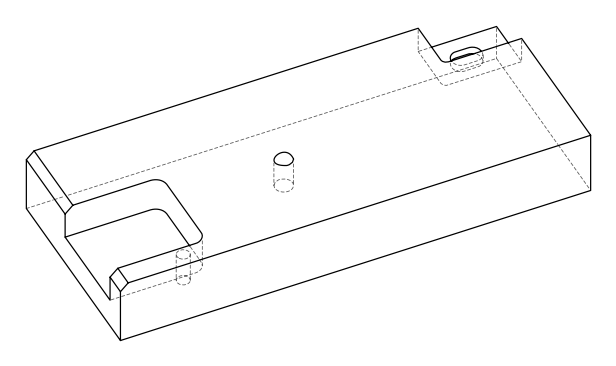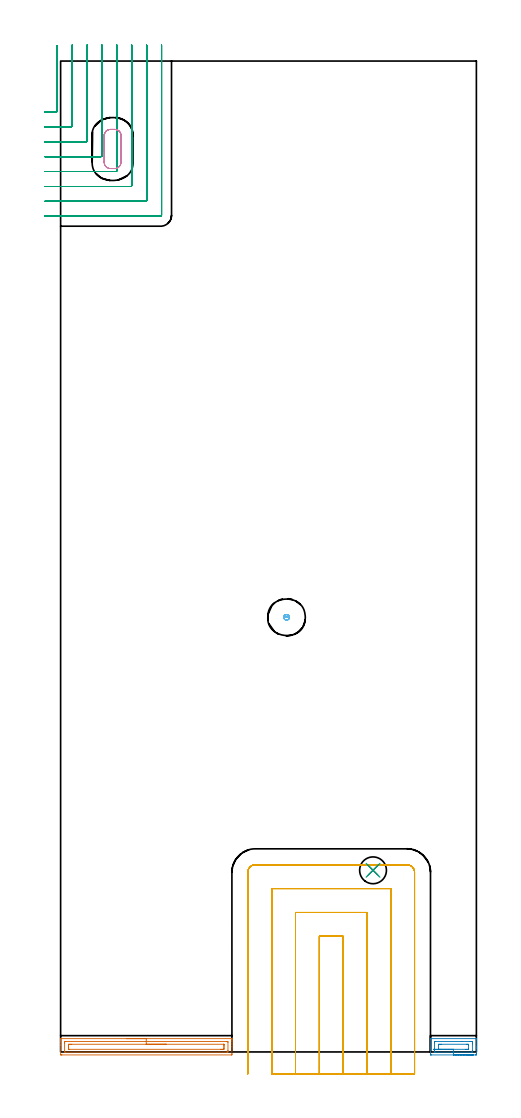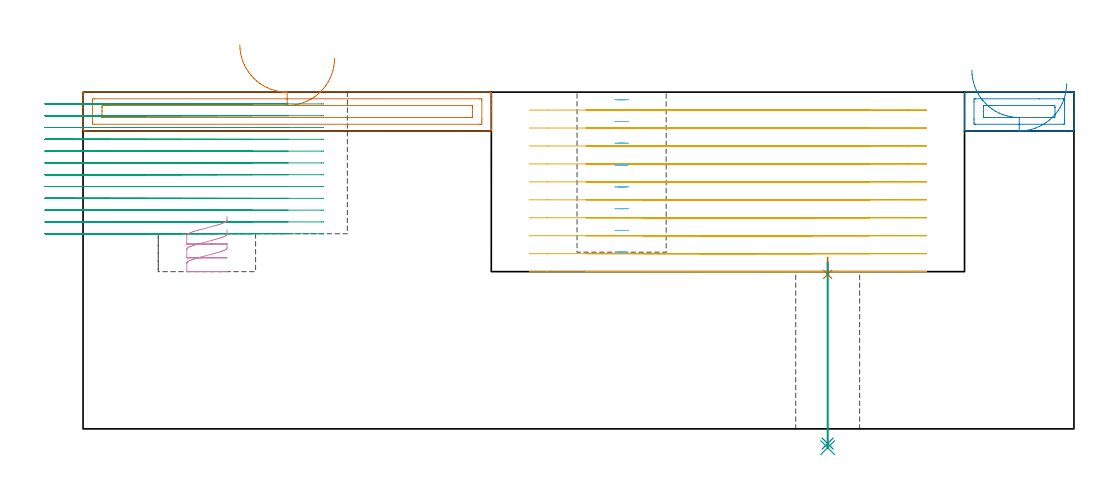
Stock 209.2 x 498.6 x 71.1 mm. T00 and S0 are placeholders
(PLAN: 9 operations, 6 tool changes, 48.5 min)
(1 AREA_MILL | FG_CHAMFER_SURFACE | UGT0205_001 | 2.3 min | 3067 mm3)
(2 AREA_MILL_1 | FG_CHAMFER_SURFACE_1 | UGT0205_001 | 0.78 min | 945 mm3)
(3 MILL_CORNER_NOTCH_RECTANGULAR | CORNER_NOTCH_RECTANGULAR | NXT0201_013 | Follow Part, ap 2.5, ae 75% | 20.01 min | 138471 mm3)
(4 MILL_RECTANGULAR_POCKET | POCKET_RECTANGULAR_STRAIGHT | NXT0201_011 | Follow Part, ap 3, ae 75% | 0.6 min | 4614 mm3)
(5 MILL_SLOT | SLOT_PARTIAL_RECTANGULAR | NXT0201_012 | Follow Part, ap 4, ae 75% | 24 min | 384412 mm3)
(6 MILL_BLIND_HOLE_FROM_SOLID_MATERIAL | STEP1POCKET | NXT0201_012 | Spiral | 0.43 min | 9350 mm3)
(7 SPOT_DRILL | STEP1HOLE | NXT0321_9005460120000 | 0.04 min | 23 mm3)
(8 DRILL_THROUGH_HOLE_INTO_CENTER | STEP1HOLE | NXT0301_059 | 0.16 min | 1985 mm3)
(9 DRILL_TO_ENLARGE_THROUGH_HOLE | STEP1HOLE | NXT0301_102 | 0.17 min | 2725 mm3)
(TOOL UGT0205_001 | Chamfer Mill 20 x 3 x 45 deg. | D20 FL50 Z2)
(TOOL NXT0201_013 | ENDMILL 10mm | D10 FL30 Z4)
(TOOL NXT0201_011 | ENDMILL 12mm [2P460-1200-NA 1630] | D12 FL38 Z6)
(TOOL NXT0201_012 | ENDMILL 16mm [2P460-1600-NA 1630] | D16 FL38 Z6)
(TOOL NXT0321_9005460120000 | NC Spot Drill, 142deg, 12mm, Carbide, Uncoated | D12 PA142 FL30 Z2)
(TOOL NXT0301_059 | Carbide Drill 8.8mm [860.1-0880-026A1-MM 2214] | D8.8 PA140 FL47 Z2)
(TOOL NXT0301_102 | Carbide Drill 13.5mm [860.1-1350-108A1-MM 2214] | D13.5 PA140 FL123 Z2)
(OP 1 AREA_MILL)
G17 G21 G94 G90
T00 M6
G54
G17 G0 G90 X33.1 Y6.7 S1061 M3
G43 Z81.1 H0
G94 G1 X33.138 Z80.228 F250.
X33.252 Z79.363
X33.441 Z78.512
X33.703 Z77.68
X34.037 Z76.874
X34.44 Z76.1
X34.908 Z75.364
X35.44 Z74.672
X36.029 Z74.029
X36.672 Z73.439
X37.364 Z72.908
X38.1 Z72.44
X38.874 Z72.037
X39.68 Z71.703
X40.512 Z71.441
X41.364 Z71.252
X42.228 Z71.138
X43.1 Z71.1
X86.023
X86.115 Y6.703 Z71.097
X86.19 Y6.677 Z71.068
X86.192 Y6.66 Z71.052
X86.2 Y6.255 Z70.655
Y5.987 Z70.387
Y5.265 Z69.66
Y4.015 Z68.412
Y2.6 Z66.996
Y-0.953 Z63.444
X86.198 Y-1.219 Z63.178
X86.19 Y-1.492 Z62.906
X85.915 Y-1.499 Z62.899
X0.629 Y-1.5 Z62.9
X0.282 Y-1.496 Z62.902
X0.01 Y-1.492 Z62.906
X0. Y-1.217 Z63.181
Y3.488 Z67.883
Y4.904 Z69.3
Y5.265 Z69.66
Y5.987 Z70.387
Y6.255 Z70.655
X0.008 Y6.66 Z71.052
X0.01 Y6.677 Z71.068
X0.085 Y6.703 Z71.097
X0.177 Y6.7 Z71.1
X43.1
Y5.286 Z69.686
X83.783 Y5.285 Z69.685
X84.19 Y5.265 Z69.665
X84.199 Y4.852 Z69.252
X84.2 Y0.823 Z65.223
X84.199 Y0.41 Z64.81
X84.19 Y-0.065 Z64.335
X83.803 Y-0.085 Z64.315
X83.783 Y-0.086 Z64.314
X2.417 Y-0.085 Z64.315
X2.01 Y-0.065 Z64.335
X2.001 Y0.348 Z64.748
X2. Y4.377 Z68.777
X2.001 Y4.79 Z69.19
X2.01 Y5.265 Z69.665
X2.397 Y5.285 Z69.685
X2.417
X43.1 Y5.286 Z69.686
Y3.871 Z68.271
X81.995
X82.123 Y3.869 Z68.269
X82.169 Y3.867 Z68.267
X82.187 Y3.865 Z68.265
X82.19 Y3.828 Z68.228
X82.196 Y3.692 Z68.092
X82.199 Y3.488 Z67.888
X82.2 Y3.284 Z67.684
Y2.6 Z67.
Y2.396 Z66.796
X82.197 Y1.712 Z66.112
X82.193 Y1.515 Z65.915
X82.178 Y1.335 Z65.735
X81.995 Y1.333 Z65.733
X81.485 Y1.33 Z65.73
X81.1 Y1.329 Z65.729
X80.592 Y1.328 Z65.728
X4.205 Y1.329 Z65.729
X4.077 Y1.331 Z65.731
X4.031 Y1.333 Z65.733
X4.013 Y1.334 Z65.734
X4.01 Y1.372 Z65.772
X4.004 Y1.508 Z65.908
X4.001 Y1.712 Z66.112
X4. Y1.916 Z66.316
Y2.6 Z67.
Y2.804 Z67.204
X4.004 Y3.488 Z67.888
X4.007 Y3.685 Z68.085
X4.022 Y3.864 Z68.264
X4.205 Y3.867 Z68.267
X4.715 Y3.87 Z68.27
X5.1 Y3.871 Z68.271
X5.608
X43.1
X43.972 Z68.31
X44.836 Z68.423
X45.688 Z68.612
X46.52 Z68.875
X47.326 Z69.208
X48.1 Z69.611
X48.836 Z70.08
X49.528 Z70.611
X50.171 Z71.2
X50.76 Z71.844
X51.292 Z72.536
X51.76 Z73.271
X52.163 Z74.045
X52.497 Z74.851
X52.759 Z75.683
X52.948 Z76.535
X53.062 Z77.4
X53.1 Z78.271
G0 Z81.1
M5
M2
(OP 2 AREA_MILL_1)
G17 G21 G94 G90
T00 M6
G54
G17 G0 G90 X207.65 Y-1.5 S1061 M3
G43 Z81.1 H0
Z72.9
G94 G1 X207.612 Z72.028 F250.
X207.498 Z71.163
X207.309 Z70.312
X207.047 Z69.48
X206.713 Z68.674
X206.31 Z67.9
X205.842 Z67.164
X205.31 Z66.472
X204.721 Z65.829
X204.078 Z65.239
X203.386 Z64.708
X202.65 Z64.24
X201.876 Z63.837
X201.07 Z63.503
X200.238 Z63.241
X199.386 Z63.052
X198.522 Z62.938
X197.65 Z62.9
X186.594
X186.249 Y-1.495 Z62.902
X186.11 Y-1.491 Z62.905
X186.1 Y-1.345 Z63.05
Y1.712 Z66.105
Y2.496 Z66.895
Y2.6 Z66.998
Y6.573 Z70.971
X186.106 Y6.689 Z71.085
X186.109 Y6.695 Z71.091
X186.152 Y6.7 Z71.1
X209.148
X209.191 Y6.695 Z71.091
X209.194 Y6.689 Z71.085
X209.2 Y6.572 Z70.971
Y2.496 Z66.895
Y1.712 Z66.105
Y-0.953 Z63.442
X209.197 Y-1.348 Z63.047
X209.19 Y-1.491 Z62.905
X209.048 Y-1.498 Z62.898
X208.706 Y-1.5 Z62.9
X197.65
Y-0.086 Z64.314
X188.383 Y-0.085 Z64.315
X188.363 Y-0.084 Z64.316
X188.11 Y-0.065 Z64.335
X188.103 Y0.196 Z64.596
X188.1 Y0.823 Z65.223
Y1.087 Z65.487
X188.101 Y4.639 Z69.039
X188.11 Y5.265 Z69.665
X188.344 Y5.284 Z69.684
X188.363 Y5.285 Z69.685
X201.83 Y5.286 Z69.686
X206.032
X206.917 Y5.285 Z69.685
X206.937 Y5.284 Z69.684
X207.19 Y5.265 Z69.665
X207.197 Y5.004 Z69.404
X207.2 Y4.377 Z68.777
Y4.113 Z68.513
X207.199 Y0.561 Z64.961
X207.19 Y-0.065 Z64.335
X206.956 Y-0.084 Z64.316
X206.937 Y-0.085 Z64.315
X197.65 Y-0.086 Z64.314
Y1.328 Z65.728
X191.016 Y1.329 Z65.729
X190.511 Y1.331 Z65.731
X190.132 Y1.335 Z65.735
X190.102 Y1.712 Z66.112
X190.101 Y1.743 Z66.143
Y3.519 Z67.919
X190.132 Y3.865 Z68.265
X190.637 Y3.87 Z68.27
X191.016 Y3.871 Z68.271
X191.519 Y3.872 Z68.272
X204.284 Y3.871 Z68.271
X204.789 Y3.869 Z68.269
X205.168 Y3.865 Z68.265
X205.198 Y3.488 Z67.888
X205.199 Y3.457 Z67.857
Y1.681 Z66.081
X205.168 Y1.335 Z65.735
X204.664 Y1.33 Z65.73
X204.284 Y1.329 Z65.729
X203.781 Y1.328 Z65.728
X197.65
X196.778 Z65.766
X195.914 Z65.88
X195.062 Z66.069
X194.23 Z66.331
X193.424 Z66.665
X192.65 Z67.068
X191.914 Z67.537
X191.222 Z68.068
X190.579 Z68.657
X189.99 Z69.301
X189.458 Z69.993
X188.99 Z70.728
X188.587 Z71.502
X188.253 Z72.308
X187.991 Z73.14
X187.802 Z73.992
X187.688 Z74.857
X187.65 Z75.728
G0 Z81.1
M5
M2
(OP 3 MILL_CORNER_NOTCH_RECTANGULAR)
G17 G21 G94 G90
T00 M6
G54
G17 G0 G90 X-8. Y473. S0 M3
G43 Z81.1 H0
Z68.608
G94 G1 X-5. F250.
X-2.195 F500.
G3 X-1.7 Y473.495 R0.5
G1 Y503.302
Y506.302 F250.
G0 Z81.1
X-8. Y465.5
Z68.608
G1 X-5.
X5.305 F500.
G3 X5.8 Y465.995 R0.5
G1 Y503.6
Y506.6 F250.
G0 Z81.1
X-8. Y458.
Z68.608
G1 X-5.
X12.804 F500.
G3 X13.3 Y458.496 R0.5
G1 Y503.6
Y506.6 F250.
G0 Z81.1
X-8. Y450.5
Z68.608
G1 X-5.
X20.304 F500.
G3 X20.8 Y450.996 R0.5
G1 Y503.6
Y506.6 F250.
G0 Z81.1
X-8. Y443.
Z68.608
G1 X-5.
X27.804 F500.
G3 X28.3 Y443.496 R0.5
G1 Y503.6
Y506.6 F250.
G0 Z81.1
X-8. Y435.5
Z68.608
G1 X-5.
X35.304 F500.
G3 X35.8 Y435.996 R0.5
G1 Y503.6
Y506.6 F250.
G0 Z81.1
X-8. Y428.
Z68.608
G1 X-5.
X42.804 F500.
G3 X43.3 Y428.496 R0.5
G1 Y503.6
Y506.6 F250.
G0 Z81.1
X-8. Y420.5
Z68.608
G1 X-5.
X50.304 F500.
G3 X50.8 Y420.996 R0.5
G1 Y503.6
Y506.6 F250.
G0 Z81.1
X-8. Y473.
Z66.117
G1 X-5.
X-2.195 F500.
G3 X-1.7 Y473.495 R0.5
G1 Y503.302
Y506.302 F250.
G0 Z81.1
X-8. Y465.5
Z66.117
G1 X-5.
X5.304 F500.
G3 X5.8 Y465.996 R0.5
G1 Y503.6
Y506.6 F250.
G0 Z81.1
X-8. Y458.
Z66.117
G1 X-5.
X12.804 F500.
G3 X13.3 Y458.496 R0.5
G1 Y503.6
Y506.6 F250.
G0 Z81.1
X-8. Y450.5
Z66.117
G1 X-5.
X20.304 F500.
G3 X20.8 Y450.996 R0.5
G1 Y503.6
Y506.6 F250.
G0 Z81.1
X-8. Y443.
Z66.117
G1 X-5.
X27.804 F500.
G3 X28.3 Y443.496 R0.5
G1 Y503.6
Y506.6 F250.
G0 Z81.1
X-8. Y435.5
Z66.117
G1 X-5.
X35.304 F500.
G3 X35.8 Y435.996 R0.5
G1 Y503.6
Y506.6 F250.
G0 Z81.1
X-8. Y428.
Z66.117
G1 X-5.
X42.804 F500.
G3 X43.3 Y428.496 R0.5
G1 Y503.6
Y506.6 F250.
G0 Z81.1
X-8. Y420.5
Z66.117
G1 X-5.
X50.304 F500.
G3 X50.8 Y420.996 R0.5
G1 Y503.6
Y506.6 F250.
G0 Z81.1
X-8. Y473.
Z63.625
G1 X-5.
X-2.195 F500.
G3 X-1.7 Y473.495 R0.5
G1 Y503.302
Y506.302 F250.
G0 Z81.1
X-8. Y465.5
Z63.625
G1 X-5.
X5.305 F500.
G3 X5.8 Y465.995 R0.5
G1 Y503.6
Y506.6 F250.
G0 Z81.1
X-8. Y458.
Z63.625
G1 X-5.
X12.804 F500.
G3 X13.3 Y458.496 R0.5
G1 Y503.6
Y506.6 F250.
G0 Z81.1
X-8. Y450.5
Z63.625
G1 X-5.
X20.304 F500.
G3 X20.8 Y450.996 R0.5
G1 Y503.6
Y506.6 F250.
G0 Z81.1
X-8. Y443.
Z63.625
G1 X-5.
X27.804 F500.
G3 X28.3 Y443.496 R0.5
G1 Y503.6
Y506.6 F250.
G0 Z81.1
X-8. Y435.5
Z63.625
G1 X-5.
X35.304 F500.
G3 X35.8 Y435.996 R0.5
G1 Y503.6
Y506.6 F250.
G0 Z81.1
X-8. Y428.
Z63.625
G1 X-5.
X42.804 F500.
G3 X43.3 Y428.496 R0.5
G1 Y503.6
Y506.6 F250.
G0 Z81.1
X-8. Y420.5
Z63.625
G1 X-5.
X50.304 F500.
G3 X50.8 Y420.996 R0.5
G1 Y503.6
Y506.6 F250.
G0 Z81.1
X-8. Y473.
Z61.133
G1 X-5.
X-2.195 F500.
G3 X-1.7 Y473.495 R0.5
G1 Y503.302
Y506.302 F250.
G0 Z81.1
X-8. Y465.5
Z61.133
G1 X-5.
X5.304 F500.
G3 X5.8 Y465.996 R0.5
G1 Y503.6
Y506.6 F250.
G0 Z81.1
X-8. Y458.
Z61.133
G1 X-5.
X12.804 F500.
G3 X13.3 Y458.496 R0.5
G1 Y503.6
Y506.6 F250.
G0 Z81.1
X-8. Y450.5
Z61.133
G1 X-5.
X20.304 F500.
G3 X20.8 Y450.996 R0.5
G1 Y503.6
Y506.6 F250.
G0 Z81.1
X-8. Y443.
Z61.133
G1 X-5.
X27.804 F500.
G3 X28.3 Y443.496 R0.5
G1 Y503.6
Y506.6 F250.
G0 Z81.1
X-8. Y435.5
Z61.133
G1 X-5.
X35.304 F500.
G3 X35.8 Y435.996 R0.5
G1 Y503.6
Y506.6 F250.
G0 Z81.1
X-8. Y428.
Z61.133
G1 X-5.
X42.804 F500.
G3 X43.3 Y428.496 R0.5
G1 Y503.6
Y506.6 F250.
G0 Z81.1
X-8. Y420.5
Z61.133
G1 X-5.
X50.304 F500.
G3 X50.8 Y420.996 R0.5
G1 Y503.6
Y506.6 F250.
G0 Z81.1
X-8. Y473.
Z58.642
G1 X-5.
X-2.195 F500.
G3 X-1.7 Y473.495 R0.5
G1 Y503.302
Y506.302 F250.
G0 Z81.1
X-8. Y465.5
Z58.642
G1 X-5.
X5.304 F500.
G3 X5.8 Y465.996 R0.5
G1 Y503.6
Y506.6 F250.
G0 Z81.1
X-8. Y458.
Z58.642
G1 X-5.
X12.804 F500.
G3 X13.3 Y458.496 R0.5
G1 Y503.6
Y506.6 F250.
G0 Z81.1
X-8. Y450.5
Z58.642
G1 X-5.
X20.304 F500.
G3 X20.8 Y450.996 R0.5
G1 Y503.6
Y506.6 F250.
G0 Z81.1
X-8. Y443.
Z58.642
G1 X-5.
X27.804 F500.
G3 X28.3 Y443.496 R0.5
G1 Y503.6
Y506.6 F250.
G0 Z81.1
X-8. Y435.5
Z58.642
G1 X-5.
X35.304 F500.
G3 X35.8 Y435.996 R0.5
G1 Y503.6
Y506.6 F250.
G0 Z81.1
X-8. Y428.
Z58.642
G1 X-5.
X42.804 F500.
G3 X43.3 Y428.496 R0.5
G1 Y503.6
Y506.6 F250.
G0 Z81.1
X-8. Y420.5
Z58.642
G1 X-5.
X50.304 F500.
G3 X50.8 Y420.996 R0.5
G1 Y503.6
Y506.6 F250.
G0 Z81.1
X-8. Y473.
Z56.15
G1 X-5.
X-2.195 F500.
G3 X-1.7 Y473.495 R0.5
G1 Y503.302
Y506.302 F250.
G0 Z81.1
X-8. Y465.5
Z56.15
G1 X-5.
X5.304 F500.
G3 X5.8 Y465.996 R0.5
G1 Y503.6
Y506.6 F250.
G0 Z81.1
X-8. Y458.
Z56.15
G1 X-5.
X12.804 F500.
G3 X13.3 Y458.496 R0.5
G1 Y503.6
Y506.6 F250.
G0 Z81.1
X-8. Y450.5
Z56.15
G1 X-5.
X20.304 F500.
G3 X20.8 Y450.996 R0.5
G1 Y503.6
Y506.6 F250.
G0 Z81.1
X-8. Y443.
Z56.15
G1 X-5.
X27.804 F500.
G3 X28.3 Y443.496 R0.5
G1 Y503.6
Y506.6 F250.
G0 Z81.1
X-8. Y435.5
Z56.15
G1 X-5.
X35.304 F500.
G3 X35.8 Y435.996 R0.5
G1 Y503.6
Y506.6 F250.
G0 Z81.1
X-8. Y428.
Z56.15
G1 X-5.
X42.804 F500.
G3 X43.3 Y428.496 R0.5
G1 Y503.6
Y506.6 F250.
G0 Z81.1
X-8. Y420.5
Z56.15
G1 X-5.
X50.304 F500.
G3 X50.8 Y420.996 R0.5
G1 Y503.6
Y506.6 F250.
G0 Z81.1
X-8. Y473.
Z53.658
G1 X-5.
X-2.195 F500.
G3 X-1.7 Y473.495 R0.5
G1 Y503.302
Y506.302 F250.
G0 Z81.1
X-8. Y465.5
Z53.658
G1 X-5.
X5.304 F500.
G3 X5.8 Y465.996 R0.5
G1 Y503.6
Y506.6 F250.
G0 Z81.1
X-8. Y458.
Z53.658
G1 X-5.
X12.804 F500.
G3 X13.3 Y458.496 R0.5
G1 Y503.6
Y506.6 F250.
G0 Z81.1
X-8. Y450.5
Z53.658
G1 X-5.
X20.304 F500.
G3 X20.8 Y450.996 R0.5
G1 Y503.6
Y506.6 F250.
G0 Z81.1
X-8. Y443.
Z53.658
G1 X-5.
X27.804 F500.
G3 X28.3 Y443.496 R0.5
G1 Y503.6
Y506.6 F250.
G0 Z81.1
X-8. Y435.5
Z53.658
G1 X-5.
X35.304 F500.
G3 X35.8 Y435.996 R0.5
G1 Y503.6
Y506.6 F250.
G0 Z81.1
X-8. Y428.
Z53.658
G1 X-5.
X42.804 F500.
G3 X43.3 Y428.496 R0.5
G1 Y503.6
Y506.6 F250.
G0 Z81.1
X-8. Y420.5
Z53.658
G1 X-5.
X50.304 F500.
G3 X50.8 Y420.996 R0.5
G1 Y503.6
Y506.6 F250.
G0 Z81.1
X-8. Y473.
Z51.167
G1 X-5.
X-2.195 F500.
G3 X-1.7 Y473.495 R0.5
G1 Y503.302
Y506.302 F250.
G0 Z81.1
X-8. Y465.5
Z51.167
G1 X-5.
X5.304 F500.
G3 X5.8 Y465.996 R0.5
G1 Y503.6
Y506.6 F250.
G0 Z81.1
X-8. Y458.
Z51.167
G1 X-5.
X12.804 F500.
G3 X13.3 Y458.496 R0.5
G1 Y503.6
Y506.6 F250.
G0 Z81.1
X-8. Y450.5
Z51.167
G1 X-5.
X20.304 F500.
G3 X20.8 Y450.996 R0.5
G1 Y503.6
Y506.6 F250.
G0 Z81.1
X-8. Y443.
Z51.167
G1 X-5.
X27.804 F500.
G3 X28.3 Y443.496 R0.5
G1 Y503.6
Y506.6 F250.
G0 Z81.1
X-8. Y435.5
Z51.167
G1 X-5.
X35.304 F500.
G3 X35.8 Y435.996 R0.5
G1 Y503.6
Y506.6 F250.
G0 Z81.1
X-8. Y428.
Z51.167
G1 X-5.
X42.804 F500.
G3 X43.3 Y428.496 R0.5
G1 Y503.6
Y506.6 F250.
G0 Z81.1
X-8. Y420.5
Z51.167
G1 X-5.
X50.304 F500.
G3 X50.8 Y420.996 R0.5
G1 Y503.6
Y506.6 F250.
G0 Z81.1
X-8. Y473.
Z48.675
G1 X-5.
X-2.195 F500.
G3 X-1.7 Y473.495 R0.5
G1 Y503.302
Y506.302 F250.
G0 Z81.1
X-8. Y465.5
Z48.675
G1 X-5.
X5.304 F500.
G3 X5.8 Y465.996 R0.5
G1 Y503.6
Y506.6 F250.
G0 Z81.1
X-8. Y458.
Z48.675
G1 X-5.
X12.804 F500.
G3 X13.3 Y458.496 R0.5
G1 Y503.6
Y506.6 F250.
G0 Z81.1
X-8. Y450.5
Z48.675
G1 X-5.
X20.304 F500.
G3 X20.8 Y450.996 R0.5
G1 Y503.6
Y506.6 F250.
G0 Z81.1
X-8. Y443.
Z48.675
G1 X-5.
X27.804 F500.
G3 X28.3 Y443.496 R0.5
G1 Y503.6
Y506.6 F250.
G0 Z81.1
X-8. Y435.5
Z48.675
G1 X-5.
X35.304 F500.
G3 X35.8 Y435.996 R0.5
G1 Y503.6
Y506.6 F250.
G0 Z81.1
X-8. Y428.
Z48.675
G1 X-5.
X42.804 F500.
G3 X43.3 Y428.496 R0.5
G1 Y503.6
Y506.6 F250.
G0 Z81.1
X-8. Y420.5
Z48.675
G1 X-5.
X50.304 F500.
G3 X50.8 Y420.996 R0.5
G1 Y503.6
Y506.6 F250.
G0 Z81.1
X-8. Y473.
Z46.183
G1 X-5.
X-2.195 F500.
G3 X-1.7 Y473.495 R0.5
G1 Y503.302
Y506.302 F250.
G0 Z81.1
X-8. Y465.5
Z46.183
G1 X-5.
X5.304 F500.
G3 X5.8 Y465.996 R0.5
G1 Y503.6
Y506.6 F250.
G0 Z81.1
X-8. Y458.
Z46.183
G1 X-5.
X12.804 F500.
G3 X13.3 Y458.496 R0.5
G1 Y503.6
Y506.6 F250.
G0 Z81.1
X-8. Y450.5
Z46.183
G1 X-5.
X20.304 F500.
G3 X20.8 Y450.996 R0.5
G1 Y503.6
Y506.6 F250.
G0 Z81.1
X-8. Y443.
Z46.183
G1 X-5.
X27.804 F500.
G3 X28.3 Y443.496 R0.5
G1 Y503.6
Y506.6 F250.
G0 Z81.1
X-8. Y435.5
Z46.183
G1 X-5.
X35.304 F500.
G3 X35.8 Y435.996 R0.5
G1 Y503.6
Y506.6 F250.
G0 Z81.1
X-8. Y428.
Z46.183
G1 X-5.
X42.804 F500.
G3 X43.3 Y428.496 R0.5
G1 Y503.6
Y506.6 F250.
G0 Z81.1
X-8. Y420.5
Z46.183
G1 X-5.
X50.304 F500.
G3 X50.8 Y420.996 R0.5
G1 Y503.6
Y506.6 F250.
G0 Z81.1
X-8. Y473.
Z43.692
G1 X-5.
X-2.195 F500.
G3 X-1.7 Y473.495 R0.5
G1 Y503.302
Y506.302 F250.
G0 Z81.1
X-8. Y465.5
Z43.692
G1 X-5.
X5.304 F500.
G3 X5.8 Y465.996 R0.5
G1 Y503.6
Y506.6 F250.
G0 Z81.1
X-8. Y458.
Z43.692
G1 X-5.
X12.804 F500.
G3 X13.3 Y458.496 R0.5
G1 Y503.6
Y506.6 F250.
G0 Z81.1
X-8. Y450.5
Z43.692
G1 X-5.
X20.304 F500.
G3 X20.8 Y450.996 R0.5
G1 Y503.6
Y506.6 F250.
G0 Z81.1
X-8. Y443.
Z43.692
G1 X-5.
X27.804 F500.
G3 X28.3 Y443.496 R0.5
G1 Y503.6
Y506.6 F250.
G0 Z81.1
X-8. Y435.5
Z43.692
G1 X-5.
X35.304 F500.
G3 X35.8 Y435.996 R0.5
G1 Y503.6
Y506.6 F250.
G0 Z81.1
X-8. Y428.
Z43.692
G1 X-5.
X42.804 F500.
G3 X43.3 Y428.496 R0.5
G1 Y503.6
Y506.6 F250.
G0 Z81.1
X-8. Y420.5
Z43.692
G1 X-5.
X50.304 F500.
G3 X50.8 Y420.996 R0.5
G1 Y503.6
Y506.6 F250.
G0 Z81.1
X-8. Y473.
Z41.2
G1 X-5.
X-2.195 F500.
G3 X-1.7 Y473.495 R0.5
G1 Y503.302
Y506.302 F250.
G0 Z81.1
X-8. Y465.5
Z41.2
G1 X-5.
X5.304 F500.
G3 X5.8 Y465.996 R0.5
G1 Y503.6
Y506.6 F250.
G0 Z81.1
X-8. Y458.
Z41.2
G1 X-5.
X12.804 F500.
G3 X13.3 Y458.496 R0.5
G1 Y503.6
Y506.6 F250.
G0 Z81.1
X-8. Y450.5
Z41.2
G1 X-5.
X20.304 F500.
G3 X20.8 Y450.996 R0.5
G1 Y503.6
Y506.6 F250.
G0 Z81.1
X-8. Y443.
Z41.2
G1 X-5.
X27.804 F500.
G3 X28.3 Y443.496 R0.5
G1 Y503.6
Y506.6 F250.
G0 Z81.1
X-8. Y435.5
Z41.2
G1 X-5.
X35.304 F500.
G3 X35.8 Y435.996 R0.5
G1 Y503.6
Y506.6 F250.
G0 Z81.1
X-8. Y428.
Z41.2
G1 X-5.
X42.804 F500.
G3 X43.3 Y428.496 R0.5
G1 Y503.6
Y506.6 F250.
G0 Z81.1
X-8. Y420.5
Z41.2
G1 X-5.
X50.304 F500.
G3 X50.8 Y420.996 R0.5
G1 Y503.6
Y506.6 F250.
G0 Z81.1
M5
M2
(OP 4 MILL_RECTANGULAR_POCKET)
G17 G21 G94 G90
T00 M6
G54
G17 G0 G90 X30.4 Y457.734 S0 M3
G43 Z81.1 H1
Z44.946
G94 G1 Y461.179 Z44.023 F250.
X30.34 Y461.642 Z43.898
X30.213 Y462.092 Z43.773
X30.022 Y462.518 Z43.647
X29.772 Y462.913 Z43.522
X29.466 Y463.266 Z43.397
X29.113 Y463.572 Z43.272
X28.718 Y463.822 Z43.147
X28.292 Y464.013 Z43.021
X27.842 Y464.14 Z42.896
X27.379 Y464.2 Z42.771
X24.921 Z42.112
X24.458 Y464.14 Z41.987
X24.008 Y464.013 Z41.862
X23.582 Y463.822 Z41.737
X23.187 Y463.572 Z41.612
X22.834 Y463.266 Z41.487
X22.528 Y462.913 Z41.361
X22.278 Y462.518 Z41.236
X22.087 Y462.092 Z41.111
X21.96 Y461.642 Z40.986
X21.9 Y461.179 Z40.861
Y461. Z40.813
Y454.35 Z39.031
Y447.7 F500.
G3 X25.1 Y444.5 R3.2
G1 X27.2
G3 X30.4 Y447.7 R3.2
G1 Y461.
G3 X27.2 Y464.2 R3.2
G1 X25.1
G3 X21.9 Y461. R3.2
G1 Y454.35
Y453.35
G0 X30.4 Y457.734 Z42.031
G1 Y461.179 Z41.108 F250.
X30.34 Y461.642 Z40.982
X30.213 Y462.092 Z40.857
X30.022 Y462.518 Z40.732
X29.772 Y462.913 Z40.607
X29.466 Y463.266 Z40.482
X29.113 Y463.572 Z40.356
X28.718 Y463.822 Z40.231
X28.292 Y464.013 Z40.106
X27.842 Y464.14 Z39.981
X27.379 Y464.2 Z39.856
X24.921 Z39.197
X24.458 Y464.14 Z39.072
X24.008 Y464.013 Z38.947
X23.582 Y463.822 Z38.822
X23.187 Y463.572 Z38.696
X22.834 Y463.266 Z38.571
X22.528 Y462.913 Z38.446
X22.278 Y462.518 Z38.321
X22.087 Y462.092 Z38.196
X21.96 Y461.642 Z38.07
X21.9 Y461.179 Z37.945
Y461. Z37.897
Y454.35 Z36.115
Y447.7 F500.
G3 X25.1 Y444.5 R3.2
G1 X27.2
G3 X30.4 Y447.7 R3.2
G1 Y461.
G3 X27.2 Y464.2 R3.2
G1 X25.1
G3 X21.9 Y461. R3.2
G1 Y454.35
Y453.35
G0 X30.4 Y457.734 Z39.115
G1 Y461.179 Z38.192 F250.
X30.34 Y461.642 Z38.067
X30.213 Y462.092 Z37.942
X30.022 Y462.518 Z37.817
X29.772 Y462.913 Z37.691
X29.466 Y463.266 Z37.566
X29.113 Y463.572 Z37.441
X28.718 Y463.822 Z37.316
X28.292 Y464.013 Z37.191
X27.842 Y464.14 Z37.066
X27.379 Y464.2 Z36.94
X24.921 Z36.282
X24.458 Y464.14 Z36.157
X24.008 Y464.013 Z36.031
X23.582 Y463.822 Z35.906
X23.187 Y463.572 Z35.781
X22.834 Y463.266 Z35.656
X22.528 Y462.913 Z35.531
X22.278 Y462.518 Z35.405
X22.087 Y462.092 Z35.28
X21.96 Y461.642 Z35.155
X21.9 Y461.179 Z35.03
Y461. Z34.982
Y454.35 Z33.2
Y447.7 F500.
G3 X25.1 Y444.5 R3.2
G1 X27.2
G3 X30.4 Y447.7 R3.2
G1 Y461.
G3 X27.2 Y464.2 R3.2
G1 X25.1
G3 X21.9 Y461. R3.2
G1 Y454.35
Y453.35
G0 Z81.1
M5
M2
(OP 5 MILL_SLOT)
G17 G21 G94 G90
T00 M6
G54
G17 G0 G90 X142.1 Y-11. S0 M3
G43 Z81.1 H1
Z67.31
G94 G1 Y-8. F250.
Y58.2 F500.
X130.2
Y-8.
Y-11. F250.
X154.1
Y-8.
Y70.2 F500.
X118.2
Y-8.
Y-11. F250.
X166.1
Y-8.
Y82.2 F500.
X106.2
Y-8.
Y-11. F250.
X178.1
Y-8.
Y90.4 F500.
G3 X174.3 Y94.2 R3.8
G1 X98.
G3 X94.2 Y90.4 R3.8
G1 Y-8.
Y-11. F250.
G0 X142.1 Z63.52
G1 Y-8.
Y58.2 F500.
X130.2
Y-8.
Y-11. F250.
X154.1
Y-8.
Y70.2 F500.
X118.2
Y-8.
Y-11. F250.
X166.1
Y-8.
Y82.2 F500.
X106.2
Y-8.
Y-11. F250.
X178.1
Y-8.
Y90.4 F500.
G3 X174.3 Y94.2 R3.8
G1 X98.
G3 X94.2 Y90.4 R3.8
G1 Y-8.
Y-11. F250.
G0 X142.1 Z59.73
G1 Y-8.
Y58.2 F500.
X130.2
Y-8.
Y-11. F250.
X154.1
Y-8.
Y70.2 F500.
X118.2
Y-8.
Y-11. F250.
X166.1
Y-8.
Y82.2 F500.
X106.2
Y-8.
Y-11. F250.
X178.1
Y-8.
Y90.4 F500.
G3 X174.3 Y94.2 R3.8
G1 X98.
G3 X94.2 Y90.4 R3.8
G1 Y-8.
Y-11. F250.
G0 X142.1 Z55.94
G1 Y-8.
Y58.2 F500.
X130.2
Y-8.
Y-11. F250.
X154.1
Y-8.
Y70.2 F500.
X118.2
Y-8.
Y-11. F250.
X166.1
Y-8.
Y82.2 F500.
X106.2
Y-8.
Y-11. F250.
X178.1
Y-8.
Y90.4 F500.
G3 X174.3 Y94.2 R3.8
G1 X98.
G3 X94.2 Y90.4 R3.8
G1 Y-8.
Y-11. F250.
G0 X142.1 Z52.15
G1 Y-8.
Y58.2 F500.
X130.2
Y-8.
Y-11. F250.
X154.1
Y-8.
Y70.2 F500.
X118.2
Y-8.
Y-11. F250.
X166.1
Y-8.
Y82.2 F500.
X106.2
Y-8.
Y-11. F250.
X178.1
Y-8.
Y90.4 F500.
G3 X174.3 Y94.2 R3.8
G1 X98.
G3 X94.2 Y90.4 R3.8
G1 Y-8.
Y-11. F250.
G0 X142.1 Z48.36
G1 Y-8.
Y58.2 F500.
X130.2
Y-8.
Y-11. F250.
X154.1
Y-8.
Y70.2 F500.
X118.2
Y-8.
Y-11. F250.
X166.1
Y-8.
Y82.2 F500.
X106.2
Y-8.
Y-11. F250.
X178.1
Y-8.
Y90.4 F500.
G3 X174.3 Y94.2 R3.8
G1 X98.
G3 X94.2 Y90.4 R3.8
G1 Y-8.
Y-11. F250.
G0 X142.1 Z44.57
G1 Y-8.
Y58.2 F500.
X130.2
Y-8.
Y-11. F250.
X154.1
Y-8.
Y70.2 F500.
X118.2
Y-8.
Y-11. F250.
X166.1
Y-8.
Y82.2 F500.
X106.2
Y-8.
Y-11. F250.
X178.1
Y-8.
Y90.4 F500.
G3 X174.3 Y94.2 R3.8
G1 X98.
G3 X94.2 Y90.4 R3.8
G1 Y-8.
Y-11. F250.
G0 X142.1 Z40.78
G1 Y-8.
Y58.2 F500.
X130.2
Y-8.
Y-11. F250.
X154.1
Y-8.
Y70.2 F500.
X118.2
Y-8.
Y-11. F250.
X166.1
Y-8.
Y82.2 F500.
X106.2
Y-8.
Y-11. F250.
X178.1
Y-8.
Y90.4 F500.
G3 X174.3 Y94.2 R3.8
G1 X98.
G3 X94.2 Y90.4 R3.8
G1 Y-8.
Y-11. F250.
G0 X142.1 Z36.99
G1 Y-8.
Y58.2 F500.
X130.2
Y-8.
Y-11. F250.
X154.1
Y-8.
Y70.2 F500.
X118.2
Y-8.
Y-11. F250.
X166.1
Y-8.
Y82.2 F500.
X106.2
Y-8.
Y-11. F250.
X178.1
Y-8.
Y90.4 F500.
G3 X174.3 Y94.2 R3.8
G1 X98.
G3 X94.2 Y90.4 R3.8
G1 Y-8.
Y-11. F250.
G0 X142.1 Z33.2
G1 Y-8.
Y58.2 F500.
X130.2
Y-8.
Y-11. F250.
X154.1
Y-8.
Y70.2 F500.
X118.2
Y-8.
Y-11. F250.
X166.1
Y-8.
Y82.2 F500.
X106.2
Y-8.
Y-11. F250.
X178.1
Y-8.
Y90.4 F500.
G3 X174.3 Y94.2 R3.8
G1 X98.
G3 X94.2 Y90.4 R3.8
G1 Y-8.
Y-11. F250.
G0 Z81.1
M5
M2
(OP 6 MILL_BLIND_HOLE_FROM_SOLID_MATERIAL)
G17 G21 G94 G90
T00 M6
G54
G17 G0 G90 X113.7 Y218.7 S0 M3
G43 Z81.1 H1
Z69.5
G94 G3 X114.4 Y219.4 R0.7 F250.
X113.7 Y220.1 R0.7
X112.3 Y218.7 R1.4
X113.7 Y220.1 R-1.4
X113. Y219.4 R0.7
X113.7 Y218.7 R0.7
G0 Z64.9
G3 X114.4 Y219.4 R0.7
X113.7 Y220.1 R0.7
X112.3 Y218.7 R1.4
X113.7 Y220.1 R-1.4
X113. Y219.4 R0.7
X113.7 Y218.7 R0.7
G0 Z60.3
G3 X114.4 Y219.4 R0.7
X113.7 Y220.1 R0.7
X112.3 Y218.7 R1.4
X113.7 Y220.1 R-1.4
X113. Y219.4 R0.7
X113.7 Y218.7 R0.7
G0 Z55.7
G3 X114.4 Y219.4 R0.7
X113.7 Y220.1 R0.7
X112.3 Y218.7 R1.4
X113.7 Y220.1 R-1.4
X113. Y219.4 R0.7
X113.7 Y218.7 R0.7
G0 Z51.1
G3 X114.4 Y219.4 R0.7
X113.7 Y220.1 R0.7
X112.3 Y218.7 R1.4
X113.7 Y220.1 R-1.4
X113. Y219.4 R0.7
X113.7 Y218.7 R0.7
G0 Z46.5
G3 X114.4 Y219.4 R0.7
X113.7 Y220.1 R0.7
X112.3 Y218.7 R1.4
X113.7 Y220.1 R-1.4
X113. Y219.4 R0.7
X113.7 Y218.7 R0.7
G0 Z41.9
G3 X114.4 Y219.4 R0.7
X113.7 Y220.1 R0.7
X112.3 Y218.7 R1.4
X113.7 Y220.1 R-1.4
X113. Y219.4 R0.7
X113.7 Y218.7 R0.7
G0 Z37.3
G3 X114.4 Y219.4 R0.7
X113.7 Y220.1 R0.7
X112.3 Y218.7 R1.4
X113.7 Y220.1 R-1.4
X113. Y219.4 R0.7
X113.7 Y218.7 R0.7
G0 Z81.1
M5
M2
(OP 7 SPOT_DRILL)
G17 G21 G94 G90
T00 M6
G54
G17 G0 G90 X157.2 Y91.4 S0 M3
G43 Z81.1 H0
G94 G81 G98 Z32.615 F250. R36.2
G80
M5
M2
(OP 8 DRILL_THROUGH_HOLE_INTO_CENTER)
G17 G21 G94 G90
T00 M6
G54
G17 G0 G90 X157.2 Y91.4 S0 M3
G43 Z81.1 H1
G94 G73 G98 Z-3.101 F250. Q7.26 R35.2
G80
M5
M2
(OP 9 DRILL_TO_ENLARGE_THROUGH_HOLE)
G17 G21 G94 G90
T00 M6
G54
G17 G0 G90 X157.2 Y91.4 S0 M3
G43 Z81.1 H1
G94 G81 G98 Z-3.957 F250. R35.2
G80
M5
M2
